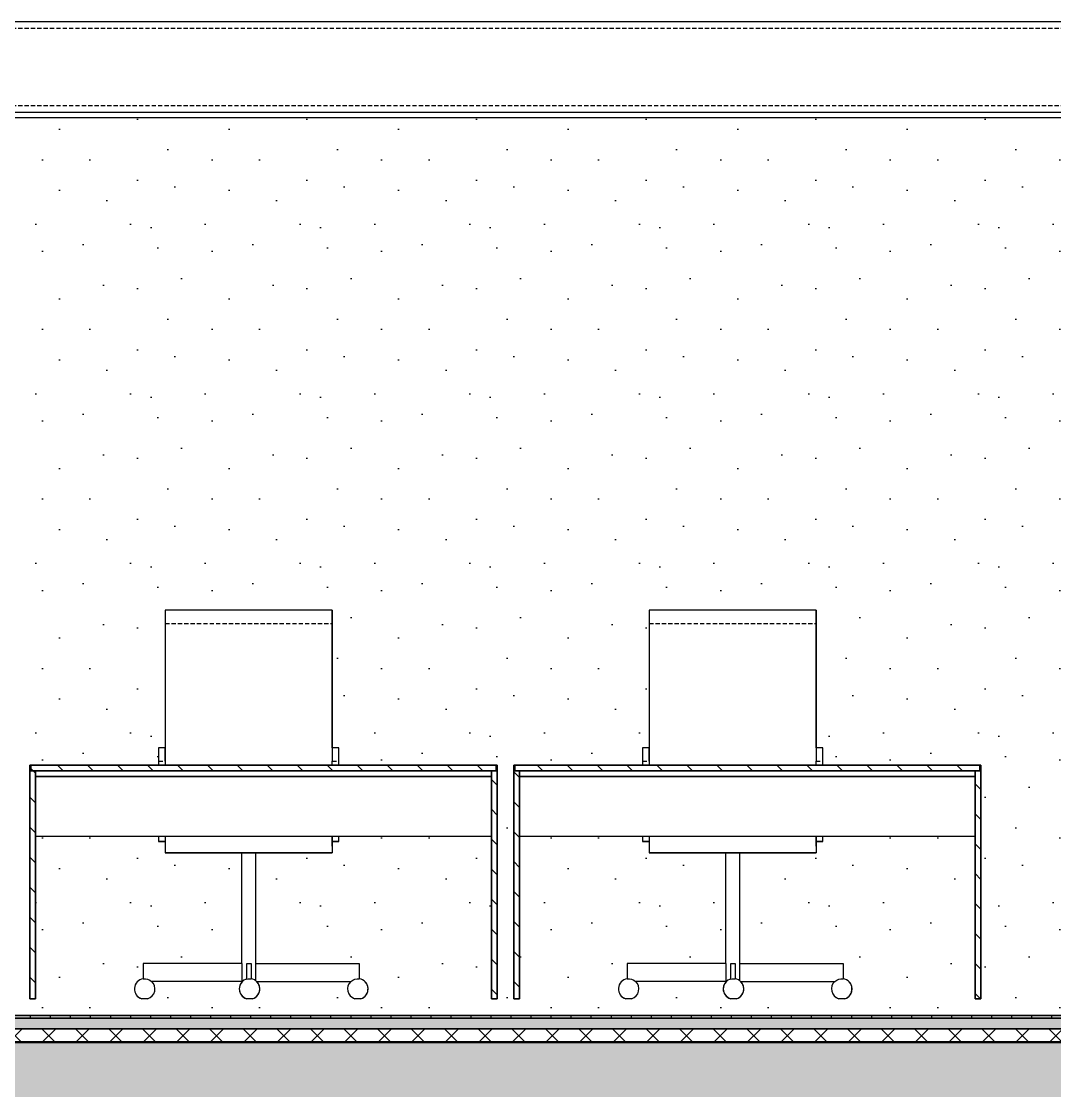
# Model space of a CAD drawing. Header units: millimetres. Extents: x -100 to 224448, y 0 to 22177.
# Drawn here: x 84468 to 87564, y 10125 to 13328 of the extents above; entities that cross this region are included whole.
import ezdxf

# ---------------------------------------------------------------- set-up
doc = ezdxf.new("R2010")
doc.units = ezdxf.units.MM
doc.linetypes.add('DASHED', pattern=[19.05, 12.7, -6.35])
doc.layers.get('0').update_dxf_attribs({"true_color": 0xdfdfdf})
for name, color, linetype in [('Background_0', 7, 'Continuous'), ('Boundary_0', 7, 'Continuous'), ('Boundary_Floor_ Ceramic Tiles', 7, 'Continuous'), ('Boundary_Insulation_ Extruded Polystyrene', 42, 'Continuous'), ('Boundary_Screed', 7, 'Continuous'), ('Elevation_Plaster_ Cement', 7, 'Continuous'), ('Fill_0', 7, 'Continuous'), ('Fill_Concrete_ Reinforced', 85, 'Continuous'), ('Fill_Floor_ Ceramic Tiles', 251, 'Continuous'), ('Fill_Insulation_ Extruded Polystyrene', 42, 'Continuous'), ('Fill_Screed', 251, 'Continuous'), ('Viewport border', 7, 'Continuous')]:
    doc.layers.add(name, color=color, linetype=linetype)
for name, color, linetype, lineweight in [('Background_Concrete_ Reinforced', 7, 'Continuous', 9), ('Background_Floor_ Ceramic Tiles', 7, 'Continuous', 9), ('Background_Insulation_ Extruded Polystyrene', 7, 'Continuous', 9), ('Background_Screed', 7, 'Continuous', 9), ('Boundary_Concrete_ Reinforced', 99, 'Continuous', 50)]:
    doc.layers.add(name, color=color, linetype=linetype, lineweight=lineweight)
doc.layers.add('BIM_ROOM_LINES', color=7, linetype='Continuous', plot=False)
pattern_1 = [(45, (-5595.9, -5200), (-44.90128, 44.90128), [])]

# ---------------------------------------------------------------- blocks, each defined once
blk = doc.blocks.new("AA'__section__..%5CMainBuilding.dwg", base_point=(4426.8, -9050, 0))
at = {"layer": 'Elevation_Plaster_ Cement'}
h = blk.add_hatch(dxfattribs=at)
h.set_pattern_fill('DOTS2', color=256, scale=20, style=0)
h.paths.add_polyline_path([(13278.1, 3435), (13278.1, 1300), (20835.9, 1300), (20835.9, 3990), (11180.9, 3990), (11180.9, 1300), (11238.1, 1300), (11238.1, 3435)])
h.paths.add_polyline_path([(16877.5, 1350), (16860.5, 1350), (16860.5, 2050), (16863.5, 2050), (17246.4, 2050), (17246.4, 2061.9), (17246.4, 2090.2), (17246.4, 2101.9), (17266.4, 2101.9), (17266.4, 2474.1), (17266.4, 2502.4), (17266.4, 2514.1), (17766.4, 2514.1), (17766.4, 2505.3), (17766.4, 2502.4), (17766.4, 2484.1), (17766.4, 2474.1), (17766.4, 2101.9), (17786.4, 2101.9), (17786.4, 2090.2), (17786.4, 2071.9), (17786.4, 2063.1), (17786.4, 2061.9), (17786.4, 2050), (18257.5, 2050), (18260.5, 2050), (18260.5, 1350), (18243.5, 1350), (18243.5, 1836), (17786.4, 1836), (17786.4, 1821.2), (17766.4, 1821.2), (17766.4, 1806.9), (17766.4, 1792.8), (17766.4, 1786.9), (17536.9, 1786.9), (17536.9, 1455.4), (17847.8, 1455.4), (17847.8, 1410, -0.168011), (17865.7, 1400.7, -0.191533), (17874.1, 1379.5, -0.331659), (17852.1, 1350), (17834.5, 1350, -0.131775), (17820.9, 1358.4, -0.414564), (17822.2, 1401.9), (17540.1, 1401.9, -0.006296), (17540.7, 1401.4, -0.008248), (17541.4, 1400.7, -0.191524), (17549.8, 1379.5, -0.331661), (17527.8, 1350), (17519, 1350), (17510.2, 1350, -0.131772), (17496.6, 1358.4, -0.414569), (17497.9, 1401.9), (17496.2, 1401.9), (17495.9, 1401.9), (17226, 1401.9, -0.206646), (17235.7, 1379.5, -0.33166), (17213.7, 1350), (17196.1, 1350, -0.131775), (17182.5, 1358.4, -0.606131), (17200.3, 1410), (17200.3, 1455.4), (17495.9, 1455.4), (17495.9, 1786.9), (17266.4, 1786.9), (17266.4, 1821.2), (17246.4, 1821.2), (17246.4, 1836), (16877.5, 1836)], flags=16)
h.paths.add_polyline_path([(13977.5, 1350), (13960.5, 1350), (13960.5, 2050), (13963.5, 2050), (14346.4, 2050), (14346.4, 2061.9), (14346.4, 2090.2), (14346.4, 2101.9), (14366.4, 2101.9), (14366.4, 2474.1), (14366.4, 2502.4), (14366.4, 2514.1), (14866.4, 2514.1), (14866.4, 2505.3), (14866.4, 2502.4), (14866.4, 2484.1), (14866.4, 2474.1), (14866.4, 2101.9), (14886.4, 2101.9), (14886.4, 2090.2), (14886.4, 2071.9), (14886.4, 2063.1), (14886.4, 2061.9), (14886.4, 2050), (15357.5, 2050), (15360.5, 2050), (15360.5, 1350), (15343.5, 1350), (15343.5, 1836), (14886.4, 1836), (14886.4, 1821.2), (14866.4, 1821.2), (14866.4, 1806.9), (14866.4, 1792.8), (14866.4, 1786.9), (14636.9, 1786.9), (14636.9, 1455.4), (14947.8, 1455.4), (14947.8, 1410, -0.168014), (14965.7, 1400.7, -0.191533), (14974.1, 1379.5, -0.331659), (14952.1, 1350), (14934.5, 1350, -0.131778), (14920.9, 1358.4, -0.414557), (14922.2, 1401.9), (14640.1, 1401.9, -0.006298), (14640.7, 1401.4, -0.008243), (14641.4, 1400.7, -0.191527), (14649.8, 1379.5, -0.331657), (14627.8, 1350), (14619, 1350), (14610.2, 1350, -0.131769), (14596.6, 1358.4, -0.414572), (14597.9, 1401.9), (14596.2, 1401.9), (14595.9, 1401.9), (14326, 1401.9, -0.206646), (14335.7, 1379.5, -0.331656), (14313.7, 1350), (14296.1, 1350, -0.131779), (14282.5, 1358.4, -0.606131), (14300.3, 1410), (14300.3, 1455.4), (14595.9, 1455.4), (14595.9, 1786.9), (14366.4, 1786.9), (14366.4, 1821.2), (14346.4, 1821.2), (14346.4, 1836), (13977.5, 1836)], flags=16)
h.paths.add_polyline_path([(15427.5, 1350), (15410.5, 1350), (15410.5, 2050), (15413.5, 2050), (15796.4, 2050), (15796.4, 2061.9), (15796.4, 2090.2), (15796.4, 2101.9), (15816.4, 2101.9), (15816.4, 2474.1), (15816.4, 2502.4), (15816.4, 2514.1), (16316.4, 2514.1), (16316.4, 2505.3), (16316.4, 2502.4), (16316.4, 2484.1), (16316.4, 2474.1), (16316.4, 2101.9), (16336.4, 2101.9), (16336.4, 2090.2), (16336.4, 2071.9), (16336.4, 2063.1), (16336.4, 2061.9), (16336.4, 2050), (16807.5, 2050), (16810.5, 2050), (16810.5, 1350), (16793.5, 1350), (16793.5, 1836), (16336.4, 1836), (16336.4, 1821.2), (16316.4, 1821.2), (16316.4, 1806.9), (16316.4, 1792.8), (16316.4, 1786.9), (16086.9, 1786.9), (16086.9, 1455.4), (16397.8, 1455.4), (16397.8, 1410, -0.168011), (16415.7, 1400.7, -0.191533), (16424.1, 1379.5, -0.331659), (16402.1, 1350), (16384.5, 1350, -0.131775), (16370.9, 1358.4, -0.414564), (16372.2, 1401.9), (16090.1, 1401.9, -0.006296), (16090.7, 1401.4, -0.008248), (16091.4, 1400.7, -0.191524), (16099.8, 1379.5, -0.331661), (16077.8, 1350), (16069, 1350), (16060.2, 1350, -0.131772), (16046.6, 1358.4, -0.414569), (16047.9, 1401.9), (16046.2, 1401.9), (16045.9, 1401.9), (15776, 1401.9, -0.206646), (15785.7, 1379.5, -0.33166), (15763.7, 1350), (15746.1, 1350, -0.131775), (15732.5, 1358.4, -0.606131), (15750.3, 1410), (15750.3, 1455.4), (16045.9, 1455.4), (16045.9, 1786.9), (15816.4, 1786.9), (15816.4, 1821.2), (15796.4, 1821.2), (15796.4, 1836), (15427.5, 1836)], flags=16)
at = {"layer": 'Fill_0', "extrusion": (-2.74833e-15, -6.69558e-17, -1)}
h = blk.add_hatch(dxfattribs=at)
h.set_pattern_fill('ANSI31', color=256, scale=20, style=0)
h.set_pattern_definition([(45, (-5595.9, -5200), (-44.90128, 44.90128), [])])
h.paths.add_polyline_path([(-15413.5, 2050), (-15413.5, 2033), (-15427.5, 2033), (-15427.5, 1350), (-15410.5, 1350), (-15410.5, 2050)])
at = {"layer": 'Fill_0', "extrusion": (-3.59162e-18, 3.11142e-28, -1)}
h = blk.add_hatch(dxfattribs=at)
h.set_pattern_fill('ANSI31', color=256, scale=20, style=0)
h.set_pattern_definition(pattern_1)
h.paths.add_polyline_path([(-15413.5, 2050), (-16807.5, 2050), (-16807.5, 2033), (-15413.5, 2033)])
at = {"layer": 'Fill_0', "extrusion": (1.88546e-15, -5.35646e-17, -1)}
h = blk.add_hatch(dxfattribs=at)
h.set_pattern_fill('ANSI31', color=256, scale=20, style=0)
h.set_pattern_definition([(45, (-5595.9, -5200), (-44.90128, 44.90128), [])])
h.paths.add_polyline_path([(-16807.5, 2033), (-16807.5, 2050), (-16810.5, 2050), (-16810.5, 1350), (-16793.5, 1350), (-16793.5, 2033)])
at = {"layer": 'Fill_0', "extrusion": (-2.18332e-15, -5.85428e-17, -1)}
h = blk.add_hatch(dxfattribs=at)
h.set_pattern_fill('ANSI31', color=256, scale=20, style=0)
h.set_pattern_definition([(45, (-5595.9, -5200), (-44.90128, 44.90128), [])])
h.paths.add_polyline_path([(-16863.5, 2050), (-16863.5, 2033), (-16877.5, 2033), (-16877.5, 1350), (-16860.5, 1350), (-16860.5, 2050)])
at = {"layer": 'Fill_0', "extrusion": (-3.59162e-18, 6.08983e-31, -1)}
h = blk.add_hatch(dxfattribs=at)
h.set_pattern_fill('ANSI31', color=256, scale=20, style=0)
h.set_pattern_definition(pattern_1)
h.paths.add_polyline_path([(-16863.5, 2050), (-18257.5, 2050), (-18257.5, 2033), (-16863.5, 2033)])
at = {"layer": 'Fill_0', "extrusion": (-1.74004e-16, 1.14699e-29, -1)}
h = blk.add_hatch(dxfattribs=at)
h.set_pattern_fill('ANSI31', color=256, scale=20, style=0)
h.set_pattern_definition(pattern_1)
h.paths.add_polyline_path([(-18257.5, 2033), (-18257.5, 2050), (-18260.5, 2050), (-18260.5, 1350), (-18243.5, 1350), (-18243.5, 2033)])
at = {"layer": 'Fill_Concrete_ Reinforced', "extrusion": (1.66128e-17, 2.88827e-15, -1)}
h = blk.add_hatch(dxfattribs=at)
h.set_pattern_fill('CONCRETE1', color=256, scale=20, angle=15, style=0)
h.set_pattern_definition([(15, (-5595.9, -5200), (287.368, 497.736), [50.8, -355.6]), (105, (-5595.9, -5200), (-497.736, 287.368), [50.8, -355.6]), (150, (-5546.83, -5186.85), (-392.5523, -105.184), [71.842, -502.894]), (15, (-5606, -4966.04), (287.368, 497.736), [50.8, -355.6]), (60, (-5574.9, -4984), (-105.184, 392.5523), [35.921, -538.815]), (150, (-5574.9, -4984), (-392.5523, -105.184), [35.921, -538.815]), (15, (-5485.1, -4828.46), (287.368, 497.736), [71.842, -334.558]), (60, (-5485.1, -4828.46), (-105.184, 392.5523), [50.8, -523.9364]), (150, (-5415.7, -4809.87), (-392.5523, -105.184), [50.8, -523.9364]), (105, (-5352.3, -5029.55), (-497.736, 287.368), [50.8, -355.6]), (60, (-5352.32, -5029.55), (-105.184, 392.5523), [35.921, -538.815]), (150, (-5334.36, -4998.44), (-392.5523, -105.184), [35.921, -538.815]), (15, (-5573.13, -5088.7), (287.368, 497.736), [25.4, -340.36]), (15, (-5305, -4911.7), (287.368, 497.736), [25.4, -340.36]), (105, (-5440.83, -4895.5), (-497.736, 287.368), [25.4, -340.36]), (150, (-5332.6, -5103.15), (-392.5523, -105.184), [35.921, -538.815]), (150, (-5576.65, -4879.3), (-392.5523, -105.184), [35.921, -538.815]), (60, (-5446.4, -5021.9), (-105.184, 392.5523), [35.921, -538.815]), (105, (-5474.1, -5114.77), (-497.736, 287.368), [6.35, -400.05]), (105, (-5500.1, -4944.24), (-497.736, 287.368), [6.35, -400.05]), (105, (-5334.15, -4827.46), (-497.736, 287.368), [6.35, -400.05]), (105, (-5272.14, -5034.36), (-497.736, 287.368), [6.35, -400.05])])
h.paths.add_polyline_path([(-26015.9, 1050), (-5775.9, 1050), (-5775.9, 1220), (-5915.9, 1220), (-25875.9, 1220), (-26015.9, 1220)])
at = {"layer": 'Fill_Floor_ Ceramic Tiles', "extrusion": (2.10113e-17, -4.02994e-14, -1)}
h = blk.add_hatch(dxfattribs=at)
h.set_pattern_fill('_USER', color=256, scale=60, angle=90, style=0, pattern_type=0)
h.set_pattern_definition([(90, (-5595.9, -5200), (-60, -2e-13), [])])
h.paths.add_polyline_path([(-5915.9, 1300), (-25875.9, 1300), (-25875.9, 1292), (-5915.9, 1292)])
at = {"layer": 'Fill_Insulation_ Extruded Polystyrene', "extrusion": (2.11813e-17, 8.48409e-16, -1)}
h = blk.add_hatch(dxfattribs=at)
h.set_pattern_fill('INSULATION', color=256, scale=20, style=0)
h.set_pattern_definition([(45, (-5595.9, -5200), (-50.28943, 50.28943), []), (135, (-5595.9, -5200), (-50.28943, -50.28943), [])])
h.paths.add_polyline_path([(-5915.9, 1260), (-25875.9, 1260), (-25875.9, 1220), (-5915.9, 1220)])
at = {"layer": 'Fill_Screed', "extrusion": (2.11813e-17, 1.06051e-15, -1)}
h = blk.add_hatch(dxfattribs=at)
h.set_pattern_fill('SCREED', color=256, scale=20, angle=15, style=0)
h.set_pattern_definition([(15, (-5595.9, -5200), (915.6406, 508.3053), [-127, 0, -381, 0]), (15, (-5599.19, -5187.73), (915.6406, 508.3053), [-50.8, 0, -177.8, 0, -91.44, 0, -381, 0]), (15, (-5602.47, -5175.47), (915.6406, 508.3053), [-25.4, 0, -127, 0, -127, 0, -279.4, 0, -91.44, 0]), (15, (-5605.76, -5163.2), (915.6406, 508.3053), [-91.44, 0, -406.4, 0]), (15, (-5609.05, -5150.93), (915.6406, 508.3053), [-304.8, 0, -304.8, 0]), (15, (-5612.34, -5138.66), (915.6406, 508.3053), [-431.8, 0]), (15, (-5615.62, -5126.4), (915.6406, 508.3053), [-127, 0, -558.8, 0]), (15, (-5618.9, -5114.13), (915.6406, 508.3053), [-177.8, 0, -101.6, 0]), (15, (-5622.2, -5101.86), (915.6406, 508.3053), [-254, 0]), (15, (-5628.77, -5077.33), (915.6406, 508.3053), [-35.56, 0, -381, 0, -228.6, 0]), (15, (-5632.06, -5065.06), (915.6406, 508.3053), [-50.8, 0, -5.08, 0, -127, 0]), (15, (-5635.34, -5052.8), (915.6406, 508.3053), [-25.4, 0, -330.2, 0, -381, 0]), (15, (-5638.63, -5040.53), (915.6406, 508.3053), [-254, 0]), (15, (-5641.92, -5028.26), (915.6406, 508.3053), [-127, 0, -533.4, 0]), (15, (-5648.5, -5003.72), (915.6406, 508.3053), [-609.6, 0]), (15, (-5651.78, -4991.46), (915.6406, 508.3053), [-127, 0, -10.16, 0, -177.8, 0]), (15, (-5655.07, -4979.2), (915.6406, 508.3053), [-35.56, 0, -254, 0, -101.6, 0, -177.8, 0, -203.2, 0]), (15, (-5658.35, -4966.92), (915.6406, 508.3053), [-76.2, 0, -101.6, 0, -254, 0, -10.16, 0, -127, 0]), (15, (-5661.64, -4954.65), (915.6406, 508.3053), [-254, 0])])
h.paths.add_polyline_path([(-5915.9, 1292), (-25875.9, 1292), (-25875.9, 1260), (-5915.9, 1260)])
at = {"linetype": 'DASHED', "extrusion": (0, 1, 1.06547e-32)}
for p, q in [((11165.9, 4258.4), (20835.9, 4258.4)), ((11165.9, 4026.6), (20835.9, 4026.6)), ((15816.4, 2474.1), (16316.4, 2474.1)), ((16316.4, 2474.1), (16316.4, 2474.1)), ((17266.4, 2474.1), (17766.4, 2474.1)), ((17766.4, 2474.1), (17766.4, 2474.1)), ((15796.4, 2061.9), (15816.4, 2061.9)), ((16316.4, 2061.9), (16336.4, 2061.9)), ((17246.4, 2061.9), (17266.4, 2061.9)), ((17766.4, 2061.9), (17786.4, 2061.9))]:
    blk.add_line(p, q, dxfattribs=at)
blk.add_line((5427.9, 1300), (41613.9, 1300))
blk.add_line((5427.9, 1300), (41613.9, 1300))
blk.add_line((5427.9, 1300), (41613.9, 1300))
at = {"layer": 'Background_0', "extrusion": (0, 1, 1.06547e-32)}
for p, q in [((11165.9, 4278.3), (20835.9, 4278.3)), ((11165.9, 4006.7), (20835.9, 4006.7)), ((11165.9, 3990), (20835.9, 3990)), ((15816.4, 2514.1), (15816.4, 2502.4)), ((16316.4, 2514.1), (15816.4, 2514.1)), ((15816.4, 2502.4), (15816.4, 2474.1)), ((16316.4, 2514.1), (16316.4, 2502.4)), ((16316.4, 2505.3), (16316.4, 2514.1)), ((16316.4, 2514.1), (16316.4, 2502.4)), ((16316.4, 2484.1), (16316.4, 2505.3)), ((16316.4, 2502.4), (16316.4, 2474.1)), ((16316.4, 2502.4), (16316.4, 2474.1)), ((17266.4, 2514.1), (17266.4, 2502.4)), ((17766.4, 2514.1), (17266.4, 2514.1)), ((17266.4, 2502.4), (17266.4, 2474.1)), ((17766.4, 2514.1), (17766.4, 2502.4)), ((17766.4, 2505.3), (17766.4, 2514.1)), ((17766.4, 2514.1), (17766.4, 2502.4)), ((17766.4, 2484.1), (17766.4, 2505.3)), ((17766.4, 2502.4), (17766.4, 2474.1)), ((17766.4, 2502.4), (17766.4, 2474.1)), ((15816.4, 2474.1), (15816.4, 2050)), ((16316.4, 2101.9), (16316.4, 2484.1)), ((16316.4, 2474.1), (16316.4, 2101.9)), ((16316.4, 2474.1), (16316.4, 2101.9)), ((17266.4, 2474.1), (17266.4, 2050)), ((17766.4, 2101.9), (17766.4, 2484.1)), ((17766.4, 2474.1), (17766.4, 2101.9)), ((17766.4, 2474.1), (17766.4, 2101.9)), ((15796.4, 2101.9), (15796.4, 2090.2)), ((15816.4, 2101.9), (15796.4, 2101.9)), ((15796.4, 2090.2), (15796.4, 2061.9)), ((15816.4, 2090.2), (15816.4, 2101.9)), ((15816.4, 2061.9), (15816.4, 2090.2)), ((16316.4, 2101.9), (16316.4, 2090.2)), ((16336.4, 2101.9), (16316.4, 2101.9)), ((16316.4, 2090.2), (16316.4, 2061.9)), ((16336.4, 2090.2), (16336.4, 2101.9)), ((16336.4, 2090.2), (16336.4, 2101.9)), ((16336.4, 2101.9), (16336.4, 2101.9)), ((16336.4, 2071.9), (16336.4, 2101.9)), ((16336.4, 2061.9), (16336.4, 2090.2)), ((16336.4, 2061.9), (16336.4, 2090.2)), ((17246.4, 2101.9), (17246.4, 2090.2)), ((17266.4, 2101.9), (17246.4, 2101.9)), ((17246.4, 2090.2), (17246.4, 2061.9)), ((17266.4, 2090.2), (17266.4, 2101.9)), ((17266.4, 2061.9), (17266.4, 2090.2)), ((17766.4, 2101.9), (17766.4, 2090.2)), ((17786.4, 2101.9), (17766.4, 2101.9)), ((17766.4, 2090.2), (17766.4, 2061.9)), ((17786.4, 2090.2), (17786.4, 2101.9)), ((17786.4, 2090.2), (17786.4, 2101.9)), ((17786.4, 2071.9), (17786.4, 2101.9)), ((17786.4, 2101.9), (17786.4, 2101.9)), ((17786.4, 2061.9), (17786.4, 2090.2)), ((17786.4, 2061.9), (17786.4, 2090.2)), ((15796.4, 2061.9), (15796.4, 2050)), ((15816.4, 2061.9), (15816.4, 2050)), ((16316.4, 2050), (16316.4, 2061.9)), ((16336.4, 2063.1), (16336.4, 2071.9)), ((16336.4, 2050), (16336.4, 2063.1)), ((16336.4, 2050), (16336.4, 2061.9)), ((16336.4, 2050), (16336.4, 2061.9)), ((17246.4, 2061.9), (17246.4, 2050)), ((17266.4, 2061.9), (17266.4, 2050)), ((17766.4, 2050), (17766.4, 2061.9)), ((17786.4, 2063.1), (17786.4, 2071.9)), ((17786.4, 2050), (17786.4, 2063.1)), ((17786.4, 2050), (17786.4, 2061.9)), ((17786.4, 2050), (17786.4, 2061.9)), ((15413.5, 2050), (15410.5, 2050)), ((15410.5, 2050), (15410.5, 1350)), ((15413.5, 2050), (15413.5, 2033)), ((16807.5, 2050), (15413.5, 2050)), ((15413.5, 2033), (15413.5, 2050)), ((15427.5, 2033), (15413.5, 2033)), ((15413.5, 2033), (16807.5, 2033)), ((15427.5, 2033), (16793.5, 2033)), ((15427.5, 1350), (15427.5, 2033)), ((16793.5, 2033), (15427.5, 2033)), ((15427.5, 2033), (15427.5, 2016)), ((15427.5, 1350), (15427.5, 2033)), ((16793.5, 2033), (16793.5, 1350)), ((16807.5, 2033), (16793.5, 2033)), ((16810.5, 2050), (16807.5, 2050)), ((16807.5, 2050), (16807.5, 2033)), ((16807.5, 2033), (16807.5, 2050)), ((16810.5, 1350), (16810.5, 2050)), ((16810.5, 1350), (16810.5, 2050)), ((16810.5, 2050), (16810.5, 2050)), ((16810.5, 1350), (16810.5, 2050)), ((16810.5, 1350), (16810.5, 2050)), ((16863.5, 2050), (16860.5, 2050)), ((16860.5, 2050), (16860.5, 1350)), ((18257.5, 2050), (16863.5, 2050)), ((16863.5, 2033), (16863.5, 2050)), ((16863.5, 2050), (16863.5, 2033)), ((16877.5, 2033), (16863.5, 2033)), ((16863.5, 2033), (18257.5, 2033)), ((16877.5, 2033), (16877.5, 2016)), ((18243.5, 2033), (16877.5, 2033)), ((16877.5, 1350), (16877.5, 2033)), ((16877.5, 2033), (18243.5, 2033)), ((16877.5, 1350), (16877.5, 2033)), ((18257.5, 2033), (18243.5, 2033)), ((18243.5, 2033), (18243.5, 1350)), ((18257.5, 2050), (18257.5, 2033)), ((18260.5, 2050), (18257.5, 2050)), ((18257.5, 2033), (18257.5, 2050)), ((18260.5, 1350), (18260.5, 2050)), ((18260.5, 1350), (18260.5, 2050)), ((18260.5, 1350), (18260.5, 2050)), ((18260.5, 1350), (18260.5, 2050)), ((18260.5, 2050), (18260.5, 2050)), ((15427.5, 2016), (15427.5, 1836)), ((15427.5, 2016), (16793.5, 2016)), ((16793.5, 2016), (15427.5, 2016)), ((16877.5, 2016), (16877.5, 1836)), ((16877.5, 2016), (18243.5, 2016)), ((18243.5, 2016), (16877.5, 2016)), ((15796.4, 1836), (15427.5, 1836)), ((15796.4, 1836), (15427.5, 1836)), ((15427.5, 1836), (15427.5, 1836)), ((15427.5, 1350), (15427.5, 1836)), ((16793.5, 1836), (15427.5, 1836)), ((15427.5, 1350), (15427.5, 1836)), ((15796.4, 1836), (15796.4, 1821.2)), ((15816.4, 1836), (15816.4, 1786.9)), ((16316.4, 1821.2), (16316.4, 1836)), ((16316.4, 1836), (16316.4, 1786.9)), ((16793.5, 1836), (16336.4, 1836)), ((16793.5, 1836), (16336.4, 1836)), ((16336.4, 1821.2), (16336.4, 1836)), ((16336.4, 1821.2), (16336.4, 1836)), ((16336.4, 1821.2), (16336.4, 1836)), ((17246.4, 1836), (16877.5, 1836)), ((17246.4, 1836), (16877.5, 1836)), ((16877.5, 1350), (16877.5, 1836)), ((18243.5, 1836), (16877.5, 1836)), ((16877.5, 1836), (16877.5, 1836)), ((16877.5, 1350), (16877.5, 1836)), ((17246.4, 1836), (17246.4, 1821.2)), ((17266.4, 1836), (17266.4, 1786.9)), ((17766.4, 1821.2), (17766.4, 1836)), ((17766.4, 1836), (17766.4, 1786.9)), ((18243.5, 1836), (17786.4, 1836)), ((18243.5, 1836), (17786.4, 1836)), ((17786.4, 1821.2), (17786.4, 1836)), ((17786.4, 1821.2), (17786.4, 1836)), ((17786.4, 1821.2), (17786.4, 1836)), ((15816.4, 1821.2), (15796.4, 1821.2)), ((15796.4, 1821.2), (15816.4, 1821.2)), ((15816.4, 1821.2), (15796.4, 1821.2)), ((16316.4, 1806.9), (16316.4, 1821.2)), ((16316.4, 1821.2), (16316.4, 1786.9)), ((16316.4, 1821.2), (16336.4, 1821.2)), ((16336.4, 1821.2), (16316.4, 1821.2)), ((16336.4, 1821.2), (16316.4, 1821.2)), ((16316.4, 1806.9), (16316.4, 1792.8)), ((17266.4, 1821.2), (17246.4, 1821.2)), ((17246.4, 1821.2), (17266.4, 1821.2)), ((17266.4, 1821.2), (17246.4, 1821.2)), ((17766.4, 1806.9), (17766.4, 1821.2)), ((17786.4, 1821.2), (17766.4, 1821.2)), ((17766.4, 1821.2), (17786.4, 1821.2)), ((17786.4, 1821.2), (17766.4, 1821.2)), ((17766.4, 1821.2), (17766.4, 1786.9)), ((17766.4, 1806.9), (17766.4, 1792.8)), ((16045.9, 1786.9), (15816.4, 1786.9)), ((15816.4, 1786.9), (16045.9, 1786.9)), ((16316.4, 1786.9), (15816.4, 1786.9)), ((16045.9, 1455.4), (16045.9, 1786.9)), ((16045.9, 1786.9), (16086.9, 1786.9)), ((16316.4, 1786.9), (16086.9, 1786.9)), ((16086.9, 1786.9), (16316.4, 1786.9)), ((16086.9, 1786.9), (16086.9, 1455.4)), ((16086.9, 1786.9), (16086.9, 1455.4)), ((16086.9, 1786.9), (16086.9, 1455.4)), ((16316.4, 1792.8), (16316.4, 1786.9)), ((17495.9, 1786.9), (17266.4, 1786.9)), ((17266.4, 1786.9), (17495.9, 1786.9)), ((17766.4, 1786.9), (17266.4, 1786.9)), ((17495.9, 1455.4), (17495.9, 1786.9)), ((17495.9, 1786.9), (17536.9, 1786.9)), ((17766.4, 1786.9), (17536.9, 1786.9)), ((17536.9, 1786.9), (17766.4, 1786.9)), ((17536.9, 1786.9), (17536.9, 1455.4)), ((17536.9, 1786.9), (17536.9, 1455.4)), ((17536.9, 1786.9), (17536.9, 1455.4)), ((17766.4, 1792.8), (17766.4, 1786.9)), ((16046.2, 1455.4), (15750.3, 1455.4)), ((15750.3, 1455.4), (15750.3, 1409.6)), ((16046.2, 1455.4), (16046.2, 1401.9)), ((16061.4, 1455.4), (16074.1, 1455.4)), ((16061.4, 1409), (16061.4, 1455.4)), ((16074.1, 1455.4), (16074.1, 1409.6)), ((16086.6, 1455.4), (16397.8, 1455.4)), ((16086.6, 1455.4), (16086.6, 1404.8)), ((16397.8, 1455.4), (16397.8, 1455.4)), ((16397.8, 1455.4), (16397.8, 1409.6)), ((16397.8, 1455.4), (16397.8, 1410)), ((16397.8, 1455.4), (16397.8, 1410)), ((17496.2, 1455.4), (17200.3, 1455.4)), ((17200.3, 1455.4), (17200.3, 1409.6)), ((17496.2, 1455.4), (17496.2, 1401.9)), ((17511.4, 1455.4), (17524.1, 1455.4)), ((17511.4, 1409), (17511.4, 1455.4)), ((17524.1, 1455.4), (17524.1, 1409.6)), ((17536.6, 1455.4), (17847.8, 1455.4)), ((17536.6, 1455.4), (17536.6, 1404.8)), ((17847.8, 1455.4), (17847.8, 1409.6)), ((17847.8, 1455.4), (17847.8, 1455.4)), ((17847.8, 1455.4), (17847.8, 1410)), ((17847.8, 1455.4), (17847.8, 1410)), ((16074.1, 1409.6), (16074.1, 1409.9)), ((16397.8, 1409.6), (16397.8, 1410)), ((17524.1, 1409.6), (17524.1, 1409.9)), ((17847.8, 1409.6), (17847.8, 1410)), ((15775.4, 1401.9), (15776, 1401.9)), ((16046.2, 1401.9), (15775.4, 1401.9)), ((16047.9, 1401.9), (15776, 1401.9)), ((16046.2, 1401.9), (15776, 1401.9)), ((16045.9, 1401.9), (16047.9, 1401.9)), ((16045.9, 1401.9), (16047.9, 1401.9)), ((16045.9, 1401.9), (16047.9, 1401.9)), ((16045.9, 1401.9), (16047.9, 1401.9)), ((16045.9, 1401.9), (16047.9, 1401.9)), ((16090.1, 1401.9), (16372.2, 1401.9)), ((16090.1, 1401.9), (16372.8, 1401.9)), ((16090.1, 1401.9), (16372.2, 1401.9)), ((16372.2, 1401.9), (16372.8, 1401.9)), ((17496.2, 1401.9), (17225.4, 1401.9)), ((17225.4, 1401.9), (17226, 1401.9)), ((17496.2, 1401.9), (17226, 1401.9)), ((17497.9, 1401.9), (17226, 1401.9)), ((17495.9, 1401.9), (17497.9, 1401.9)), ((17495.9, 1401.9), (17497.9, 1401.9)), ((17495.9, 1401.9), (17497.9, 1401.9)), ((17495.9, 1401.9), (17497.9, 1401.9)), ((17495.9, 1401.9), (17497.9, 1401.9)), ((17540.1, 1401.9), (17822.2, 1401.9)), ((17540.1, 1401.9), (17822.8, 1401.9)), ((17540.1, 1401.9), (17822.2, 1401.9)), ((17822.2, 1401.9), (17822.8, 1401.9)), ((15427.5, 1350), (15410.5, 1350)), ((15410.5, 1350), (15410.5, 1350)), ((15410.5, 1350), (15427.5, 1350)), ((15427.5, 1350), (15410.5, 1350)), ((15427.5, 1350), (15410.5, 1350)), ((15763.7, 1350), (15746.1, 1350)), ((15763.7, 1350), (15746.1, 1350)), ((15763.7, 1350), (15746.1, 1350)), ((16069, 1350), (16060.2, 1350)), ((16069, 1350), (16060.2, 1350)), ((16069, 1350), (16060.2, 1350)), ((16069, 1350), (16060.2, 1350)), ((16069, 1350), (16060.2, 1350)), ((16069, 1350), (16060.2, 1350)), ((16077.8, 1350), (16069, 1350)), ((16077.8, 1350), (16069, 1350)), ((16077.8, 1350), (16069, 1350)), ((16077.8, 1350), (16069, 1350)), ((16077.8, 1350), (16069, 1350)), ((16077.8, 1350), (16069, 1350)), ((16402.1, 1350), (16384.5, 1350)), ((16402.1, 1350), (16384.5, 1350)), ((16402.1, 1350), (16384.5, 1350)), ((16793.5, 1350), (16793.5, 1350)), ((16793.5, 1350), (16810.5, 1350)), ((16793.5, 1350), (16810.5, 1350)), ((16793.5, 1350), (16810.5, 1350)), ((16793.5, 1350), (16810.5, 1350)), ((16877.5, 1350), (16860.5, 1350)), ((16860.5, 1350), (16877.5, 1350)), ((16877.5, 1350), (16860.5, 1350)), ((16860.5, 1350), (16860.5, 1350)), ((16877.5, 1350), (16860.5, 1350)), ((17213.7, 1350), (17196.1, 1350)), ((17213.7, 1350), (17196.1, 1350)), ((17213.7, 1350), (17196.1, 1350)), ((17519, 1350), (17510.2, 1350)), ((17519, 1350), (17510.2, 1350)), ((17519, 1350), (17510.2, 1350)), ((17519, 1350), (17510.2, 1350)), ((17519, 1350), (17510.2, 1350)), ((17519, 1350), (17510.2, 1350)), ((17527.8, 1350), (17519, 1350)), ((17527.8, 1350), (17519, 1350)), ((17527.8, 1350), (17519, 1350)), ((17527.8, 1350), (17519, 1350)), ((17527.8, 1350), (17519, 1350)), ((17527.8, 1350), (17519, 1350)), ((17852.1, 1350), (17834.5, 1350)), ((17852.1, 1350), (17834.5, 1350)), ((17852.1, 1350), (17834.5, 1350)), ((18243.5, 1350), (18243.5, 1350)), ((18243.5, 1350), (18260.5, 1350)), ((18243.5, 1350), (18260.5, 1350)), ((18243.5, 1350), (18260.5, 1350)), ((18243.5, 1350), (18260.5, 1350))]:
    blk.add_line(p, q, dxfattribs=at)
at = {"layer": 'Background_0'}
for centre, start, end in [((15754.9, 1379.5), 98.4809, 253.3939), ((16069, 1379.5), 286.6053, 80.5177), ((16393.3, 1379.5), 286.6057, 81.5187), ((17204.9, 1379.5), 98.4809, 253.3939), ((17519, 1379.5), 286.6053, 80.5177), ((17843.3, 1379.5), 286.6057, 81.5187), ((15754.9, 1379.5), 286.6056, 46.7025), ((15754.9, 1379.5), 286.6056, 46.7025), ((15754.9, 1379.5), 286.6056, 46.7025), ((16069, 1379.5), 104.2703, 253.3945), ((16069, 1379.5), 133.2981, 253.3945), ((16069, 1379.5), 133.2934, 253.3945), ((16069, 1379.5), 286.6053, 45.2593), ((16069, 1379.5), 286.6053, 43.369), ((16069, 1379.5), 286.6053, 43.3705), ((16069, 1379.5), 286.6053, 43.369), ((16069, 1379.5), 286.6053, 43.369), ((16393.3, 1379.5), 133.2978, 253.394), ((16393.3, 1379.5), 286.6057, 43.3708), ((16393.3, 1379.5), 286.6057, 43.3696), ((17204.9, 1379.5), 286.6056, 46.7025), ((17204.9, 1379.5), 286.6056, 46.7025), ((17204.9, 1379.5), 286.6056, 46.7025), ((17519, 1379.5), 104.2703, 253.3945), ((17519, 1379.5), 133.2981, 253.3945), ((17519, 1379.5), 133.2934, 253.3945), ((17519, 1379.5), 286.6053, 45.2593), ((17519, 1379.5), 286.6053, 43.369), ((17519, 1379.5), 286.6053, 43.3705), ((17519, 1379.5), 286.6053, 43.369), ((17519, 1379.5), 286.6053, 43.369), ((17843.3, 1379.5), 133.2978, 253.394), ((17843.3, 1379.5), 286.6057, 43.3708), ((17843.3, 1379.5), 286.6057, 43.3696), ((15754.9, 1379.5), 223.3663, 253.3939), ((15754.9, 1379.5), 223.3675, 253.3939), ((16069, 1379.5), 223.3677, 253.3945), ((16069, 1379.5), 223.3676, 253.3945), ((16069, 1379.5), 223.3676, 253.3945), ((16393.3, 1379.5), 223.3663, 253.394), ((16393.3, 1379.5), 223.3669, 253.394), ((17204.9, 1379.5), 223.3663, 253.3939), ((17204.9, 1379.5), 223.3675, 253.3939), ((17519, 1379.5), 223.3677, 253.3945), ((17519, 1379.5), 223.3676, 253.3945), ((17519, 1379.5), 223.3676, 253.3945), ((17843.3, 1379.5), 223.3663, 253.394), ((17843.3, 1379.5), 223.3669, 253.394)]:
    blk.add_arc(centre, 30.8, start, end, dxfattribs=at)
at = {"layer": 'Background_0', "extrusion": (2.73546e-15, 4.07942e-16, -1)}
for centre, start, end in [((-15754.9, 1379.5), 81.4007, 132.4489), ((-16393.3, 1379.5), 47.5511, 98.5993), ((-17204.9, 1379.5), 81.4007, 132.4489), ((-17843.3, 1379.5), 47.5511, 98.5993)]:
    blk.add_arc(centre, 30.4, start, end, dxfattribs=at)
at = {"layer": 'Background_0', "extrusion": (2.79669e-15, 4.07942e-16, -1)}
for centre in [(-16069, 1379.5), (-17519, 1379.5)]:
    blk.add_arc(centre, 30.5, 75.5688, 99.5879, dxfattribs=at)
at = {"layer": 'Background_Concrete_ Reinforced', "extrusion": (0, 1, 1.06547e-32)}
blk.add_line((25875.9, 1220), (5915.9, 1220), dxfattribs=at)
at = {"layer": 'Background_Floor_ Ceramic Tiles', "extrusion": (0, 1, 1.06547e-32)}
for p, q in [((25875.9, 1300), (5915.9, 1300)), ((5915.9, 1292), (25875.9, 1292))]:
    blk.add_line(p, q, dxfattribs=at)
at = {"layer": 'Background_Insulation_ Extruded Polystyrene', "extrusion": (0, 1, 1.06547e-32)}
for p, q in [((25875.9, 1260), (5915.9, 1260)), ((5915.9, 1220), (25875.9, 1220))]:
    blk.add_line(p, q, dxfattribs=at)
at = {"layer": 'Background_Screed', "extrusion": (0, 1, 1.06547e-32)}
for p, q in [((25875.9, 1292), (5915.9, 1292)), ((5915.9, 1260), (25875.9, 1260))]:
    blk.add_line(p, q, dxfattribs=at)
at = {"layer": 'BIM_ROOM_LINES', "extrusion": (0, 1, 1.06547e-32)}
blk.add_line((25863.9, 1300), (5927.9, 1300), dxfattribs=at)
at = {"layer": 'Boundary_0', "extrusion": (0, 1, 1.06547e-32)}
for p, q in [((15410.5, 1350), (15410.5, 2050)), ((15410.5, 2050), (15413.5, 2050)), ((15413.5, 2050), (16807.5, 2050)), ((15413.5, 2033), (15413.5, 2050)), ((15413.5, 2050), (15413.5, 2033)), ((16807.5, 2033), (15413.5, 2033)), ((15413.5, 2033), (15427.5, 2033)), ((15427.5, 2033), (15427.5, 1350)), ((16793.5, 1350), (16793.5, 2033)), ((16793.5, 2033), (16807.5, 2033)), ((16807.5, 2050), (16807.5, 2033)), ((16807.5, 2033), (16807.5, 2050)), ((16807.5, 2050), (16810.5, 2050)), ((16810.5, 2050), (16810.5, 1350)), ((16860.5, 1350), (16860.5, 2050)), ((16860.5, 2050), (16863.5, 2050)), ((16863.5, 2050), (18257.5, 2050)), ((16863.5, 2033), (16863.5, 2050)), ((16863.5, 2050), (16863.5, 2033)), ((18257.5, 2033), (16863.5, 2033)), ((16863.5, 2033), (16877.5, 2033)), ((16877.5, 2033), (16877.5, 1350)), ((18243.5, 1350), (18243.5, 2033)), ((18243.5, 2033), (18257.5, 2033)), ((18257.5, 2050), (18257.5, 2033)), ((18257.5, 2033), (18257.5, 2050)), ((18257.5, 2050), (18260.5, 2050)), ((18260.5, 2050), (18260.5, 1350)), ((15427.5, 1350), (15410.5, 1350)), ((16810.5, 1350), (16793.5, 1350)), ((16877.5, 1350), (16860.5, 1350)), ((18260.5, 1350), (18243.5, 1350))]:
    blk.add_line(p, q, dxfattribs=at)
at = {"layer": 'Boundary_Concrete_ Reinforced', "extrusion": (0, 1, 1.06547e-32)}
blk.add_line((5915.9, 1220), (25875.9, 1220), dxfattribs=at)
at = {"layer": 'Boundary_Floor_ Ceramic Tiles', "extrusion": (0, 1, 1.06547e-32)}
for p, q in [((5915.9, 1300), (25875.9, 1300)), ((25875.9, 1292), (5915.9, 1292))]:
    blk.add_line(p, q, dxfattribs=at)
at = {"layer": 'Boundary_Insulation_ Extruded Polystyrene', "extrusion": (0, 1, 1.06547e-32)}
for p, q in [((5915.9, 1260), (25875.9, 1260)), ((25875.9, 1220), (5915.9, 1220))]:
    blk.add_line(p, q, dxfattribs=at)
at = {"layer": 'Boundary_Screed', "extrusion": (0, 1, 1.06547e-32)}
for p, q in [((5915.9, 1292), (25875.9, 1292)), ((25875.9, 1260), (5915.9, 1260))]:
    blk.add_line(p, q, dxfattribs=at)

msp = doc.modelspace()

# ---------------------------------------------------------------- block references
at = {"layer": 'Viewport border'}
msp.add_blockref("AA'__section__..%5CMainBuilding.dwg", (73509.6, 0), dxfattribs=at)

doc.saveas('drawing.dxf')
